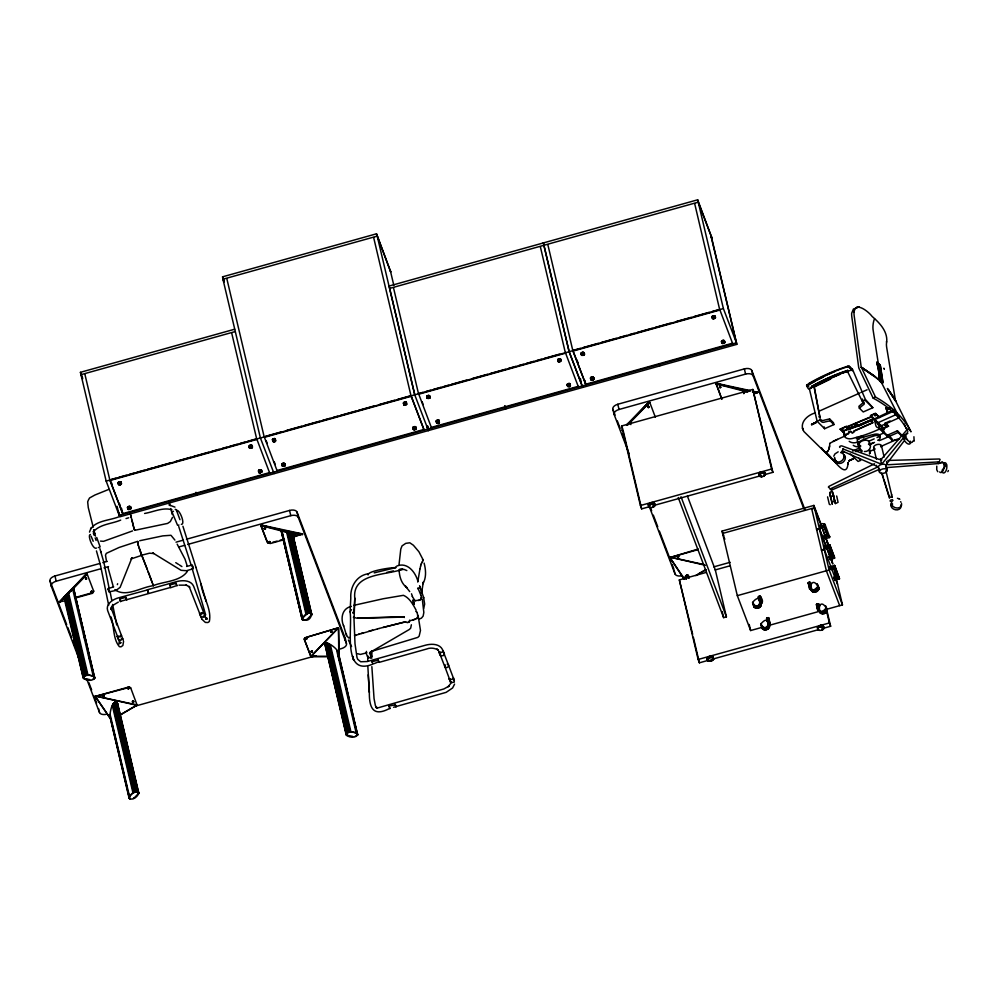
<?xml version="1.0" encoding="UTF-8"?>
<svg xmlns="http://www.w3.org/2000/svg" width="999" height="999" viewBox="0 0 999 999"><rect width="100%" height="100%" fill="white"/><g stroke="black" fill="none" stroke-linecap="round" stroke-linejoin="round"><path stroke-width="1.5" d="M409.578 620.204L409.59 621.028M109.89 716.483C109.765 713.536 112.25 697.689 117.632 703.496L138.761 792.894C138.262 796.228 132.417 801.298 129.121 798.189L109.89 716.483L110.29 718.219M350.062 612.05C352.759 627.322 341.833 676.86 372.877 664.11M350.487 611.163L351.461 609.652M836.687 495.991L838.061 502.322L835.401 503.558L833.166 493.868M886.463 342.133L886.475 341.458M417.744 582.017L420.017 568.668M684.19 579.183L669.892 557.479L684.527 579.308M371.74 658.279L371.953 650.973M411.363 624.775L410.664 628.184L409.24 629.532L370.204 652.322L369.53 653.496L372.565 650.686L370.204 652.322L371.616 656.268L370.279 658.066M399.063 564.285L400.786 549.088L402.023 545.904L405.756 543.356L409.815 542.794L413.374 545.229L418.918 551.748L423.027 559.64M421.541 592.382L421.64 589.585L421.478 593.418M752.572 602.422C760.676 615.784 763.523 589.073 752.572 602.422L754.345 607.342C757.105 610.177 763.099 606.53 760.863 602.859M760.826 624.05C768.93 637.412 771.777 610.689 760.826 624.05L762.599 628.958C765.521 632.042 771.89 627.597 768.78 624.075M811.076 588.836C810.926 595.666 822.839 590.584 817.644 586.026M817.931 586.301C809.839 572.939 806.98 599.65 817.931 586.301L818.88 588.798M826.185 607.929C818.094 594.555 815.246 621.278 826.185 607.929L827.147 610.426C826.785 614.997 818.206 614.972 819.442 609.914M827.147 610.426L825.898 607.654M417.12 618.406L417.907 615.958M417.882 617.232L417.257 612.812M338.861 654.158L338.761 654.944L338.524 628.346L339.148 653.87M346.391 633.841L346.603 635.664L348.526 637.749M854.008 312.225C855.256 300.799 868.68 311.775 872.09 316.421C880.319 323.476 888.698 332.505 886.425 344.006A26.086 21.029 -47 0 0 886.725 347.714L895.329 399.775A6.019 4.858 -46.2 0 0 895.716 401.036L910.976 431.843A197.352 108.641 -13.3 0 0 875.499 397.04L861.413 367.382A6.019 4.62 -44.9 0 1 861.076 366.158L854.182 315.796A26.086 20.105 -44.2 0 1 854.008 312.225L854.407 310.015M350.062 611.838L350.799 598.064C350.025 586.838 356.606 575.324 368.431 573.751M354.058 612.15L354.807 598.139L354.021 619.83L355.007 643.793L356.993 657.454L357.729 659.315L360.689 661.763L367.282 661.525L425.374 645.229C430.956 643.681 439.348 643.481 442.445 649.45L448.476 665.047M875.499 397.04L873.114 398.114L859.015 368.456A6.019 4.62 -44.9 0 1 858.678 367.232L851.822 316.845A26.099 20.105 -44.2 0 1 851.66 313.286L853.446 308.991L857.117 307.904M887.562 409.99L888.049 409.228M83.217 677.522C84.715 680.856 92.682 681.63 94.743 678.046C93.244 674.712 85.277 673.938 83.217 677.522L64.485 596.403L83.716 676.66M93.531 591.858C93.943 588.586 93.431 594.368 90.884 593.693L74.763 598.201M118.357 484.078C119.98 486.888 123.401 481.693 119.143 483.266C115.534 482.979 123.052 479.27 120.704 484.59M130.881 508.166C128.034 505.944 126.673 511.301 130.507 509.015C133.354 505.332 125.162 506.318 128.384 508.216M128.883 687.749C128.771 690.696 127.01 685.714 128.496 688.723M128.996 688.336L127.785 688.611M133.279 701.023L133.579 702.022L133.479 701.123M249.363 447.752C249.825 444.792 254.845 447.564 250.724 448.239C245.866 447.54 252.735 442.17 252.46 447.165M252.16 445.716L251.149 446.765M261.863 471.553L261.238 469.93L259.028 470.142L258.778 471.441L261.888 471.69L259.665 472.914L258.841 472.539L259.153 471.565L259.453 472.877M265.559 528.858C263.424 527.822 265.347 530.669 265.434 528.234M268.981 542.557C271.029 540.946 269.443 544.218 268.868 541.982M285.239 465.309C284.178 462.649 279.957 467.095 283.991 466.296C288.424 464.335 280.719 461.501 282.292 464.997M302.098 618.955C312.837 625.861 315.659 602.272 302.098 618.955L281.031 530.157L302.148 619.505M304.358 639.298L310.901 656.543L304.283 639.385L304.782 637.824L337.749 628.009L307.105 637.137L304.233 638.773M306.98 638.586C304.845 639.897 307.704 636.838 305.856 638.96M357.692 734.864C356.193 731.53 348.226 730.769 346.166 734.352C347.664 737.687 355.632 738.461 357.692 734.864L338.624 653.833C338.586 648.176 321.503 637.087 326.386 647.764M413.087 429.008C414.41 431.755 418.294 426.898 414.098 428.109C409.89 428.758 417.707 423.501 415.422 429.508M429.358 398.314C432.267 395.03 423.713 398.239 428.646 398.551C432.492 396.603 426.66 393.656 427.035 397.115M560.114 358.853C564.123 361.601 555.731 363.137 559.003 360.302C563.611 359.952 557.317 357.292 557.879 360.414M584.477 354.37C583.379 351.71 579.208 356.168 583.229 355.357C587.712 353.009 579.283 350.399 581.368 354.957M593.868 378.771C591.308 376.561 589.435 381.68 593.306 379.745C596.428 376.885 589.098 376.011 590.958 378.733M648.376 504.732C647.939 508.341 653.346 508.366 654.857 505.706C656.206 500.636 646.353 502.222 648.726 506.593M653.833 505.257L654.595 503.558M715.446 317.769C714.635 315.222 710.152 319.218 713.96 318.806C718.868 316.883 710.376 313.474 712.337 318.356M724.088 343.244C727.122 340.272 718.643 342.694 723.126 343.519C727.309 341.933 721.503 338.374 721.765 342.045M713.623 659.09C711.987 653.995 703.034 661.987 710.639 661.176C719.467 658.341 705.481 652.597 707.404 660.264M765.246 474.026C760.114 469.605 756.38 479.845 764.123 475.974C769.655 470.779 755.644 470.691 759.727 475.249M758.691 597.514C759.065 592.794 765.484 602.634 760.714 603.346M760.664 596.665L759.727 597.514M762.025 602.547L761.163 601.96L759.715 602.659M768.731 624.812L770.204 623.788L768.056 623.9L766.695 618.131L768.169 617.644L768.755 618.443M809.727 583.528C812.474 581.793 806.543 582.167 808.666 583.628M819.342 606.98C821.765 603.771 815.321 602.647 816.707 605.044M823.663 626.947C820.991 621.253 813.149 631.181 820.978 630.344C828.621 628.408 818.256 623.888 817.756 629.42M830.094 559.49L829.108 556.555L830.094 559.49L834.465 558.241L834.352 556.768L829.769 544.78L825.062 545.854L826.048 548.826L829.133 547.964L825.986 548.738L825.062 545.854M839.472 578.896L834.664 565.509L839.547 578.721L835.002 580.232L834.015 577.297L835.002 580.232M649.2 407.105C646.428 407.442 650.861 407.192 647.876 406.593M678.309 555.894L678.483 556.98L678.583 556.068M419.455 587.961L419.955 586.675M879.482 365.047L877.684 362.5L880.419 365.759L882.891 382.455L880.144 379.195L876.897 362.275L880.169 364.91L883.016 382.854M881.518 379.158L879.145 365.721L881.443 379.245M366.421 651.373L366.233 653.621L368.156 657.941M192.482 568.955L192.657 567.02M421.541 593.369L423.339 582.005L422.914 583.728C426.561 577.484 425.874 569.792 424.1 563.074M454.57 684.128L452.609 687.961L446.166 692.344L393.569 707.267M444.68 665.659L444.805 666.658L438.786 651.123M354.782 598.364C351.973 572.814 386.463 575.436 402.822 569.18L399.525 569.455L404.195 569.455L406.83 570.566M338.037 656.268L338.624 653.833M448.563 665.983L448.551 665.272A2.06 1.723 -20.9 0 0 448.064 664.485L447.19 664.098M848.114 462.674L847.939 464.098L848.101 462.762C846.727 483.254 829.882 452.497 825.349 452.46L835.614 462.637L803.808 431.431L802.459 428.059L803.046 429.895C799.675 421.815 808.278 414.672 815.346 412.912M147.427 589.76L176.473 581.643C182.155 580.069 190.784 579.895 193.606 586.176L205.569 617.519M422.964 560.614L422.477 559.477M89.498 532.105C92.969 519.617 111.626 520.929 120.979 515.809M936.775 466.133L936.725 469.717L937.786 471.728M848.101 372.165L847.676 370.354A173.039 138.249 -46.4 0 0 811.513 386.401L812.287 387.337L814.285 386.825L819.954 417.545L814.048 386.813M109.253 588.898L103.983 562.762L99.888 548.638M95.417 696.066L136.963 705.269L119.755 715.034M829.557 446.016L828.945 449.051M827.16 542.332L827.959 545.129L827.484 542.345M829.707 443.531C829.969 446.565 828.533 454.657 824.088 451.173M117.607 706.768L117.632 703.496M688.486 577.971C689.859 573.314 684.028 575.062 685.077 578.758M420.042 568.743L420.579 566.133M753.646 604.37L754.345 607.342M421.528 597.365L420.092 599.949L415.509 600.674M421.516 597.24L421.004 599.175M420.604 566.196L420.941 564.647M206.094 619.355L206.356 618.306M367.557 656.917L367.832 655.881L368.019 657.642L370.329 657.454M260.964 525.636L260.989 524.975L302.535 533.928L302.372 534.552L291.97 533.653L260.901 525.611L281.768 529.932M261.214 525.724L261.114 525.499M289.323 533.016L289.485 532.392L261.376 525.099M302.535 533.928L290.397 532.629L290.234 533.241L309.053 613.224M290.834 532.729L309.54 613.199M283.079 530.944L291.096 533.454L291.658 532.917M291.496 533.541L292.357 533.054M302.297 533.841L302.372 534.552M747.739 392.058L716.483 384.016L716.258 383.279L750.149 390.597M716.308 383.966L716.258 383.279L721.852 399.338M716.483 384.016L716.47 383.341M744.592 391.346L744.742 390.721L716.633 383.404M745.491 391.583L747.614 391.396L744.804 391.358M753.096 391.233L757.517 392.195C758.903 393.319 753.783 390.971 752.359 391.833M869.58 453.771L869.642 449.35M192.657 566.995L191.496 565.172L186.626 566.47M86.688 578.908C84.678 579.895 87.3 577.222 85.589 579.208M118.094 482.629L118.382 484.353M104.196 695.579C101.91 694.505 104.296 697.389 104.008 694.792M275.262 439.772C276.448 437.175 270.18 439.435 273.289 440.422M275.774 440.784C269.006 437.225 276.149 446.865 275.312 438.823M405.794 401.985L406.094 403.296L406.393 402.322L405.344 401.948L403.371 403.309L406.293 403.346L406.543 404.47L404.358 405.082L404.071 403.771M331.93 631.93C329.82 633.029 332.605 630.182 330.831 632.242M412.824 427.56L413.099 429.283M438.998 421.316C440.197 418.706 433.903 420.991 437.038 421.953M439.51 422.327C432.854 418.656 439.772 428.496 439.061 420.354M569.979 384.702C571.178 382.093 564.885 384.39 568.019 385.352M570.491 385.714C563.761 382.13 570.854 391.82 570.042 383.753M764.722 473.863L764.934 472.714M766.695 618.131L767.731 619.005M770.179 624.1L768.706 617.844M834.365 556.818L834.402 558.279M839.272 577.547L839.172 579.07M720.791 387.225C718.83 388.311 721.315 385.489 719.692 387.537M831.405 377.435A173.901 138.936 -46.4 0 0 810.027 388.311C808.89 392.644 803.933 380.307 808.703 386.688M858.553 441.958L857.804 442.157L858.665 445.779L857.829 442.182M339.048 654.657L338.449 655.619M444.705 665.734L445.154 664.785M833.765 456.206L834.927 453.933L838.186 451.835M409.565 620.966L409.053 621.902M187.5 571.166C180.557 581.693 163.337 581.418 153.459 585.564M117.645 583.728L117.345 584.627M202.048 612.837L203.871 612.337L205.132 615.659L203.896 617.257L200.861 616.845L199.588 613.523L201.736 612.924M420.966 564.722L421.366 563.611M421.391 563.686L421.715 562.762M94.118 530.082L93.556 532.28L93.444 531.443M423.701 608.441L424.662 604.108L423.576 597.265M442.545 650.986L443.144 650.824L442.769 651.723L440.621 652.784L438.886 652.01L439.96 651.71M94.193 529.882L93.406 531.73C100 524.063 111.9 523.888 120.704 520.092M449.188 679.033L452.097 679.482L453.484 677.834L454.358 682.042L451.024 682.829L449.188 679.033L449.812 678.858M876.448 465.284L876.71 467.132A2.185 1.199 -13.3 0 1 875.549 468.007L829.894 489.06A1.449 0.799 -13.3 0 1 831.605 488.961A1.449 0.799 -13.3 0 1 831.705 489.947M203.871 612.337L201.323 614.285L199.588 613.523M443.144 650.824L444.443 654.133L443.057 655.781L440.134 655.344L438.886 652.01M948.401 470.541L947.839 471.64M914.172 440.571L913.973 440.959M118.806 715.896L137.088 704.932L95.779 696.066M172.515 517.332L170.342 521.565L167.607 523.414L134.628 530.344M422.465 561.563L422.939 560.539M914.11 440.834L913.923 436.738M430.007 397.802L429.645 395.691M312.475 651.972C310.764 650.586 312.163 653.908 312.275 651.098M648.776 505.744L652.16 503.883L654.907 504.857M874.637 318.918L874.075 319.892A25.962 20.479 -45.6 0 0 873.039 329.52L878.346 363.673M824.55 537.05L824.212 535.776L825.199 538.748L829.357 537.587L829.457 536.038L829.744 537.25L824.887 524.075C826.086 527.197 822.539 520.866 820.154 525.112L820.441 526.286L824.899 525.099M834.602 558.116L829.694 544.717M421.74 562.824L422.44 561.488M284.453 539.597L270.729 543.406L267.857 543.131L260.939 525.699M716.108 384.14L721.728 398.813M450.686 683.528L448.126 686.725L449.125 686.038L443.881 688.948L378.122 707.816L375.774 707.28L377.31 708.328L375.399 705.656L374.051 698.588L371.865 666.658M828.296 450.537L826.897 451.91L825.199 451.935M409.44 621.278L408.766 622.127M417.769 617.394L416.87 618.568M136.925 704.607L130.694 687.899L129.208 686.887L95.779 696.266L128.746 687.562M371.253 657.03L370.342 657.454M90.559 528.683L91.334 527.597M903.758 441.433L887.274 463.111A2.185 1.199 -13.3 0 0 888.885 464.697L939.559 461.838A1.449 0.799 -13.3 0 0 937.974 462.612A1.449 0.799 -13.3 0 0 938.598 463.499M131.818 558.141L120.105 587.375L116.021 590.421L109.341 591.833M829.844 443.231L837.524 439.373M902.734 438.648L883.079 462.537A2.185 1.199 -13.3 0 1 879.507 463.424L842.669 448.801A1.449 0.799 -13.3 0 1 842.619 450M905.681 435.064L907.654 432.667A1.449 0.799 -13.3 0 0 907.492 433.204M92.158 592.295C90.41 590.796 91.846 594.218 92.008 591.358M284.453 466.121L284.902 463.723M102.885 695.004L103.509 695.953M264.236 528.346L265.309 528.096M294.93 535.364C293.456 533.791 294.355 537.3 294.767 534.428M138.761 792.894C135.452 789.772 129.608 794.842 129.121 798.189M714.447 315.721L714.747 317.033L715.122 316.183M761.837 602.872L760.139 596.216M811.7 588.236L809.49 588.948L811.663 588.948M942.232 469.955L946.553 464.86L944.08 464.473A5.22 2.61 -81 0 0 940.571 463.186M859.352 408.166L862.974 405.057A2.41 1.324 -13.1 0 0 864.023 403.072L862.312 401.161L864.922 400.099L872.839 407.692L863.236 411.963L859.352 408.166L858.915 406.306L862.524 403.196A2.41 1.324 -13.1 0 0 863.81 401.998M371.278 657.005L370.13 654.308M132.168 557.679L131.019 558.941L141.708 555.357L141.246 554.582M811.425 424.538L816.345 422.015M66.271 595.491L73.564 588.099L94.743 678.046M64.036 596.865L59.241 601.922L59.703 602.372L64.111 597.852M59.703 602.372L66.458 595.304L65.996 594.855M628.846 423.638L630.357 422.102L630.893 424.6M66.908 594.692L59.578 602.235L86.688 573.688L87.15 574.138L70.392 591.383M71.104 590.372L86.688 573.688L64.76 596.128M64.947 596.853L87.15 574.138M138.187 793.793L134.715 797.364A3.209 1.773 -13.3 0 1 134.465 797.589M327.872 656.355L311.051 656.618L338.074 628.034L338.399 628.596M626.51 425.099L649.188 401.948L649.637 402.397L629.695 422.864M627.135 424.563L649.188 401.948L627.26 425.087M71.528 590.197L70.692 591.046M626.96 424.637L627.422 425.087L649.637 402.397M628.471 423.089L627.984 424.525L627.522 424.076M338.286 628.071L310.776 656.393L327.597 656.643M621.74 430.094L622.202 430.544M754.32 393.856L757.667 392.257M73.501 588.161L94.068 676.822M895.004 414.223L896.915 412.799L881.555 382.742A6.044 4.758 -45.6 0 1 881.293 381.993L881.218 381.818M133.579 702.022L132.417 702.022L133.679 701.785M593.306 379.745L593.556 377.46M448.064 666.783L447.177 667.444A1.798 1.498 -20.9 0 1 446.066 667.544L444.942 666.87M353.134 613.211L354.058 610.526M352.959 612.699L354.295 610.889L353.596 609.702M698.189 549.05L670.279 557.442L698.313 549.575M85.502 578.221L85.739 579.27M305.756 637.961L306.006 639.01M330.731 631.243L330.969 632.292M829.282 536.326L829.357 537.587M819.667 609.552L817.681 610.401L819.742 610.501M678.009 557.142C677.834 553.983 676.86 558.016 678.483 556.98M420.404 599.637L418.581 600.536M907.104 439.585L903.521 437.937L905.594 436.501M206.106 618.993L207.28 618.281L205.782 618.943L206.443 618.456M416.845 618.493L412.999 619.88M698.089 574.025L705.818 569.567M695.841 575.624L706.156 569.692M408.741 622.052L407.792 622.439M813.748 386.788L814.56 386.326M815.371 385.876L816.183 385.427M839.31 579.008L839.085 577.809M818.094 604.907L818.668 604.095M819.617 419.68L820.229 418.981L821.278 420.017A2.41 1.324 -13.1 0 0 824.45 420.117L829.595 418.931L833.478 422.739L833.915 424.587L824.612 428.721L817.17 421.303L819.642 420.117L821.727 421.865A2.41 1.324 -13.1 0 0 824.899 421.965L830.044 420.779L833.915 424.587M811.712 424.8L816.171 422.477L811.925 424.538M815.172 381.256L806.905 385.889M823.576 377.035L806.568 385.177M874.537 463.761L829.22 486.226A1.449 0.812 -15.5 0 0 828.471 487.125A1.449 0.812 -15.5 0 0 829.295 487.699M813.735 387.25L830.656 379.058M853.633 458.591L848.888 460.789M845.766 435.651L832.929 441.408M819.305 411.089L859.864 392.982M844.642 433.691L840.209 429.046L846.553 426.198L848.75 428.858L856.942 425.199M879.782 417.52L875.436 413.261L870.504 415.472L870.816 416.77L846.702 426.848M840.296 429.433L846.215 426.785L848.451 429.57L871.915 419.505L858.066 425.412L856.018 423.401M858.116 426.361L874.312 419.118L884.028 428.434L884.34 429.745L871.328 416.983L871.016 415.671L875.524 413.648L878.783 416.845M846.215 426.785L846.403 427.56L855.569 423.464L857.604 425.462M855.569 423.464L871.328 416.983M872.701 422.839L871.802 419.68L872.701 422.839L854.22 431.118A1.611 1.261 -45.6 0 1 851.498 432.342A1.611 1.261 -45.6 0 0 849.787 431.668A1.611 1.261 -45.6 0 0 848.688 433.603L844.53 435.464L843.306 431.006L848.263 428.783M848.75 428.858L852.709 426.798M843.306 431.006L857.941 426.198L872.015 419.892M892.544 410.214L874.35 418.943L874.537 419.73L880.881 425.949L899.2 417.744L898.888 416.433L892.544 410.214L892.856 411.526L899.2 417.744M874.537 419.73L892.856 411.526M844.317 435.264L848.476 433.404A1.611 1.261 -45.6 0 1 849.575 431.468A1.611 1.261 -45.6 0 1 851.285 432.142A1.611 1.261 -45.6 0 0 854.008 430.919L872.489 422.639M877.709 422.839L896.028 414.635L895.716 413.324M898.888 416.433L898.176 417.332M886.076 422.752L890.109 420.954M857.167 438.111L861.088 436.351M856.393 438.786L862.037 436.251M881.905 427.36L883.99 433.578M884.028 428.434L888.448 426.024L883.516 428.234L883.828 429.533M879.732 434.752L883.84 432.942M868.518 441.358L874.187 438.861M876.972 437.574L879.819 436.338L879.482 434.89A4.82 2.435 -10.6 0 0 873.188 434.64M875.112 449.038L869.455 451.548M885.788 464.935L887.199 464.298L886.525 461.438M899.525 439.148A2.41 1.324 -13.1 0 0 898.089 439.498L892.357 440.534L888.486 436.738L888.074 434.915L897.389 430.781L902.209 435.514M852.684 451.048L859.327 448.089L862.237 450.949M888.486 436.738L898.089 432.467L901.96 436.251M855.743 451.673L859.739 449.9L861.675 451.81M880.681 446.553L897.414 439.123M820.591 377.809L834.939 371.466M861.063 392.445L867.107 389.785M417.632 588.611L418.856 588.336M831.156 490.297L877.659 470.079A2.185 1.199 -13.3 0 1 879.719 469.717M269.83 542.744L269.655 541.545M128.596 688.698L128.509 687.499M351.361 606.393C342.033 608.304 340.322 618.506 343.681 626.098M305.919 637.861L306.281 639.023M330.881 631.143L331.256 632.305M834.128 557.105L834.34 558.304M118.307 602.11L112.6 605.544L111.001 609.153L111.763 606.306L111.451 609.552L111.189 608.079L123.302 640.347M138.337 545.554L137.8 541.558M419.118 619.08L421.428 618.156L423.139 616.083L423.838 612.462L422.277 599.038M879.045 375.886L879.769 380.419L881.405 381.406M856.867 307.168L859.365 306.905M108.841 489.385L94.88 495.029L89.573 497.964L88.499 499.837L87.675 501.873L88.262 507.554L93.207 527.147M354.495 635.701L355.931 635.264M109.153 588.174L108.167 589.298L109.653 591.371M355.906 635.189L377.247 629.008M841.72 373.339L848.213 371.066A173.039 138.249 -46.4 0 0 812.212 387.063L811.513 386.401M358.379 634.328L359.203 634.04M845.803 372.352L846.665 372.053M886.463 409.578L890.446 408.279M76.111 597.265L91.284 593.006M648.226 406.343L648.701 407.505M719.842 386.413L720.316 387.562M848.363 371.016L851.098 370.217A1.324 0.949 5.5 0 1 852.397 370.716L848.888 365.934L852.484 369.305L865.346 399.363L872.839 407.692M415.347 619.293L412.837 619.929M851.623 369.568L852.484 369.305M361.064 633.441L363.199 632.767M132.567 530.906L103.521 541.333L100.449 541.096M370.916 651.585L417.782 637.399L419.143 636.138L420.479 630.481L418.082 615.322M366.908 652.797L360.364 654.42L357.617 653.696M844.018 432.679L845.117 437.325A11.001 8.679 -45.6 0 0 852.159 438.561L861.613 435.976A133.317 105.132 -45.6 0 0 879.744 428.933L887.899 436.938A133.317 105.132 -45.6 0 1 879.17 440.671M192.332 569.018L186.488 570.716L181.106 570.317L152.797 552.934L153.659 553.521L149.525 553.196L141.708 555.182M113.686 586.85L109.353 588.211M126.024 518.556L128.659 517.794M126.661 599.7L170.554 587.437M176.361 584.165L176.024 583.291L169.842 585.014L170.704 587.687L175.662 585.938M90.447 534.502C86.95 534.615 93.019 550.237 96.491 548.089M173.464 511.301L172.053 511.813L172.565 513.361L177.56 525.274L178.946 525.037M181.343 524.375C185.689 524.438 179.408 508.803 176.536 510.452L179.945 519.68M120.317 600.761L120.592 601.71L119.668 599.05L125.837 597.315L126.124 598.064M379.046 662.387L426.398 649.088C434.34 645.791 440.759 652.297 436.925 649.088L438.174 650.149M389.785 708.366C373.451 717.082 369.106 708.541 369.343 692.045M223.114 279.183L222.552 276.835L376.498 233.803L390.696 271.878L376.498 233.803M273.551 472.19L260.402 437.987L222.952 279.221L377.21 236.114L414.735 394.855L427.872 429.058L427.172 426.061M118.731 512.237L120.017 516.758L196.691 495.329L196.116 493.831L119.218 515.322L106.156 481.093L80.432 372.315L234.69 329.208M389.647 288.399L698.226 202.16L711.862 237.874L697.677 199.8L389.098 286.051L414.81 394.83M235.24 331.556L80.994 374.662L82.63 378.946M111.364 479.408L115.859 478.146M118.856 477.31L126.349 475.224M129.346 474.375L133.841 473.126M136.838 472.29L144.331 470.192M147.328 469.355L151.811 468.094M154.808 467.257L169.793 463.074M175.787 461.401L190.772 457.205M193.769 456.368L208.754 452.185M211.751 451.348L219.243 449.25M222.24 448.414L226.736 447.165M229.733 446.328L237.225 444.23M240.222 443.394L244.718 442.132M247.715 441.296L255.207 439.198M265.684 436.276L280.669 432.08M286.663 430.407L301.648 426.223M304.645 425.387L319.63 421.203M322.627 420.354L330.12 418.269M333.117 417.432L337.612 416.171M340.609 415.334L355.594 411.151M358.591 410.314L373.576 406.118M379.57 404.445L394.555 400.262M397.552 399.425L409.54 396.066M423.014 392.307L418.519 393.556L431.58 428.022M426.011 391.471L430.507 390.209M433.504 389.373L440.996 387.275M443.993 386.438L448.489 385.189M451.486 384.34L466.471 380.157M472.465 378.484L487.45 374.3M490.447 373.464L505.432 369.268M508.429 368.431L515.921 366.333M518.918 365.497L523.401 364.248M526.398 363.411L533.891 361.313M536.888 360.477L541.383 359.215M544.38 358.379L559.365 354.195M580.344 348.339L572.852 350.424L585.751 384.24L732.604 343.194M583.341 347.49L598.326 343.306M601.323 342.47L616.296 338.286M619.293 337.45L626.785 335.352M629.782 334.515L634.278 333.254M637.275 332.417L652.26 328.234M655.257 327.397L670.242 323.201M676.236 321.528L691.221 317.345M694.218 316.508L709.203 312.312M712.2 311.476L719.692 309.39L732.754 343.843M106.156 481.093L723.388 308.591L736.463 342.819L659.565 364.298L660.139 365.796L736.8 344.368L711.3 236.376M110.015 480.482L256.855 439.435M264.348 437.35L411.188 396.303M418.668 394.218L565.521 353.171M573.001 351.074L719.842 310.04M269.618 472.589L122.777 513.636L109.865 479.82M277.098 470.504L423.938 429.458L411.039 395.654M431.431 427.372L578.271 386.326M427.085 426.049L428.134 430.644L351.473 452.06L350.911 450.574L504.77 407.567L505.344 409.066L428.683 430.482L427.397 425.974M582.442 385.864L583.004 387.35L659.677 365.934L659.103 364.435L505.232 407.442L505.806 408.928L582.467 387.5L581.893 386.014M93.419 533.291L95.167 533.516M98.314 547.577L100.15 546.903L96.716 537.462M629.083 453.671L614.135 414.523L612.899 409.303A6.419 3.534 -13.3 0 1 617.807 404.258L744.355 368.893A6.419 3.534 -13.3 0 1 751.797 370.492L804.944 509.677M614.135 414.523A6.419 3.534 -13.3 0 1 619.043 409.478L745.591 374.101A6.419 3.534 -13.3 0 1 753.034 375.699L803.958 509.103M80.669 663.186L51.299 586.263L50.062 581.043A6.419 3.534 -13.3 0 1 54.97 575.998L99.8 563.473M102.785 562.637L107.268 561.388M175.999 542.182L183.466 540.084M186.451 539.248L289.548 510.439A6.419 3.534 -13.3 0 1 296.99 512.037L345.204 638.299L346.441 643.518A6.419 3.534 -13.3 0 1 341.533 648.563L338.524 649.412M51.299 586.263A6.419 3.534 -13.3 0 1 56.206 581.218L101.024 568.693M104.021 567.857L108.504 566.608M178.721 546.977L184.703 545.304M187.687 544.467L290.784 515.659A6.419 3.534 -13.3 0 1 298.226 517.257L346.441 643.518M649.113 506.793L641.658 508.866L640.409 505.531L621.603 425.974L752.821 389.448L772.889 472.34L765.434 474.413M272.602 542.357L276.998 541.121M279.932 540.309L284.328 539.073M293.119 536.613L301.91 534.165L293.244 537.137M59.828 602.26L59.241 601.922L65.971 600.661M121.154 639.123L122.777 638.673L120.305 640.634L118.494 639.872L117.233 636.55L119.056 636.038M120.429 635.651L121.503 635.352L120.317 636.925L117.233 636.55M203.321 616.158L205.132 615.659M640.409 505.531L771.64 469.006L772.889 472.34M653.596 505.544L759.465 476.073M762.499 627.222L750.636 630.544L737.312 595.654L722.052 531.093L813.873 505.419L821.091 524.325M811.775 509.065L814.547 508.291L819.33 528.508L832.654 563.399L827.871 543.181L814.422 507.767L722.602 533.441L724.824 539.248M134.066 706.443L315.984 655.694M821.041 527.584L823.076 526.898L821.153 528.084M821.091 527.784L824.175 526.923L821.091 527.996L820.154 525.112M816.558 529.283L819.33 528.508M816.683 529.807L819.455 529.033L830.007 556.655M372.864 663.786L372.053 661.675L378.309 660.152M824.212 535.864L827.359 535.014L824.387 527.247M713.736 566.883L730.119 562.3M824.262 536.088C827.696 532.13 829.27 538.211 824.5 536.9M827.397 535.427L824.312 536.288L827.434 535.526M824.4 536.613L827.484 535.751M824.462 536.813L827.547 535.951M374.175 663.623L378.883 661.663M708.341 660.314L699.4 662.812L698.139 659.477L679.332 579.919L706.181 572.439M715.122 569.954L730.032 565.796M827.384 542.757L822.202 527.235M825.336 547.027L830.069 545.991M825.998 548.513L828.046 547.939M821.453 550.024L824.237 549.25L837.674 584.665L842.457 604.882L826.323 609.39M821.578 550.549L824.362 549.775L829.133 569.992L842.457 604.882M829.108 556.518L832.254 555.756L829.17 556.618M829.17 556.83L832.204 555.744M829.245 557.13L832.279 556.056M829.332 557.454L832.529 556.93L829.445 557.792M832.454 556.693L829.37 557.554L832.479 556.78M829.969 566.595L830.956 569.53L829.969 566.595L834.64 565.484M830.244 567.769L834.964 566.72M830.793 568.843L833.84 567.869M830.818 568.955L833.903 568.094L837.437 577.659L834.352 578.521M830.868 569.168L833.928 568.194M833.978 568.394L830.943 569.48L834.003 568.656M737.312 595.654L829.133 569.992M450.474 682.342L451.536 682.055M834.028 577.397L837.162 576.485L837.437 577.659M834.065 577.559L837.15 576.698M834.115 577.759L837.199 576.898M834.153 577.872L837.237 577.01M834.202 578.084L837.299 577.222M834.302 578.384L837.387 577.522M389.573 707.554L389.91 708.653L388.986 706.006L395.379 704.857M678.221 497.514L723.626 617.632L726.41 616.858L715.309 569.905L687.412 496.091M768.443 625.561L820.391 611.051M698.139 659.477L829.37 622.951L830.631 626.273L823.176 628.346M712.824 659.065L818.693 629.595M120.542 601.336L125.487 599.974M368.943 631.131L372.752 630.119M137.662 541.346L119.093 547.477L106.306 553.359L105.494 555.194L106.481 561.251M348.788 637.687L349.825 637.487M144.605 513.461C153.471 512 162.937 507.055 171.965 509.765M377.51 628.87L379.083 628.533M379.058 628.471L405.631 621.828M858.616 441.97L856.218 442.545A11.001 8.679 -45.6 0 1 849.2 441.333M353.771 605.357L383.279 598.738L403.446 595.317C409.727 598.064 412.999 604.482 416.133 610.202M409.74 620.704L412.862 619.992M374.2 572.864L395.779 567.632L395.704 566.895M383.154 627.422L405.606 621.753M396.678 566.121C407.38 561.613 415.522 572.252 417.957 581.43M139.723 540.734L162.8 535.876L170.966 535.289L174.887 540.059M872.864 434.627L860.913 437.812A6.581 3.084 -4.8 0 0 858.516 438.873L857.304 440.259L857.454 441.733M824.325 523.951L824.749 525.099M133.079 702.26L133.004 701.011M386.725 572.439L393.406 570.891M830.157 495.154L829.944 494.105L831.817 502.06L834.677 501.323L833.653 496.478A1.449 0.799 -13.3 0 0 832.08 496.016A1.449 0.799 -13.3 0 0 830.843 497.115L832.279 504.27L831.618 501.623M408.067 622.452L407.817 622.502A1.961 1.623 -20.9 0 1 406.843 622.452L406.518 622.265M743.793 393.594L743.056 390.734L743.793 390.834M281.019 530.119L282.193 530.269M885.751 407.917L886.375 408.104M178.983 585.152L186.626 585.164L186.014 585.027L189.785 587.137L189.061 586.313L201.86 619.03M720.042 386.351L720.504 387.5M269.543 542.807L269.368 541.583M85.939 578.034L86.401 579.17L86.389 578.046M331.168 631.056L331.631 632.192L331.543 631.056M306.193 637.774L306.668 638.91M939.097 463.511L888.111 467.482A2.185 1.199 -13.3 0 0 886.138 468.131M876.822 466.87L878.371 466.77L876.822 466.87A2.185 1.199 -13.3 0 0 876.135 465.871L842.07 450.886M722.439 343.481L722.127 342.182L722.826 342.207M269.018 542.969L270.18 543.481M648.513 406.281L648.875 407.43M401.885 616.758L357.767 618.081L364.185 617.906M887.886 460.452L938.898 459.003A1.449 0.812 -11.1 0 1 940.009 459.44A1.449 0.812 -11.1 0 1 939.572 460.339M864.372 451.511C869.305 451.973 872.152 446.74 869.417 442.382M120.792 642.832L119.405 642.844L120.879 642.669L119.043 643.955L119.48 641.57M827.584 496.878L829.307 504.22L830.244 504.732M829.445 544.655L829.857 545.841M269.355 542.807L269.181 541.658M132.792 702.272L132.617 701.123M753.546 392.57L757.417 392.832M175.2 509.365L175.474 509.39A1.661 1.386 -20.9 0 1 176.149 509.715L176.536 510.452M168.893 504.87L174.962 507.13M581.056 353.658L581.942 354.146M708.89 659.952L708.766 661.188M130.694 687.899L128.222 686.8M720.329 386.338L720.716 387.35M648.713 406.281L648.963 407.38M284.715 530.556L290.622 531.83M293.569 532.467L302.422 534.365M85.802 678.771L89.748 679.607M352.709 736.438L347.44 735.314A3.209 1.773 -13.3 0 1 346.541 732.966A3.209 1.773 -13.3 0 1 350.911 731.743L356.168 732.866A3.209 1.773 -13.3 0 1 357.068 735.214M716.096 383.891L750.274 391.121M752.934 391.858L757.517 392.195M704.17 564.572L669.942 557.117L705.431 565.297M882.479 383.079L881.355 381.955M745.654 390.959L744.742 390.721M290.397 532.629L289.485 532.392M353.359 617.27L357.03 618.206L363.911 618.144L404.333 617.07L403.646 616.708M886.063 407.904L887.624 412.862M712.712 317.507L712.037 317.045M649.775 506.206L649.05 505.944L649.35 507.242M269.193 542.769L268.968 541.808M127.947 688.723L127.86 687.649M897.427 498.276L898.675 498.638M110.964 718.993L110.614 718.706M743.868 391.071L743.069 390.759M110.065 718.106L95.367 696.54L110.315 718.431M87.05 573.801L93.581 590.921M414.722 600.362L415.534 600.736M649.637 402.085L655.381 417.295M260.851 525.836L260.814 525.174L267.045 541.883L268.107 542.782M281.131 530.219L281.905 530.531L302.61 618.081M898.688 498.651L899.849 499.263M181.905 566.57L179.271 564.872M175.762 562.662L178.384 564.31M292.657 533.628L311.838 614.772M415.821 611.301L416.558 611.838M677.534 557.03L678.721 556.655M111.226 719.243L110.552 718.656M414.747 600.436L412.35 596.49M191.308 565.546L178.721 526.498M824.113 451.198L821.428 447.714M878.408 379.345L861.388 367.32L875.711 377.023L881.555 382.742M808.803 384.752L808.366 383.741A176.761 139.323 -45.8 0 1 847.839 366.196L848.7 366.958M849.55 367.719L851.26 369.243M848.7 367.207L848.014 366.608A176.736 139.298 -45.8 0 0 835.838 370.929M849.375 367.819L850.049 368.431M879.769 380.419L881.068 381.668M131.269 517.02L130.457 514.41M131.181 517.082L130.719 515.859M877.484 362.837L876.997 363.524M847.676 370.354L848.438 371.316M65.347 595.516L84.79 675.911M65.047 595.841L84.378 676.136M63.874 597.052L83.254 678.084M885.189 422.827L888.448 426.024M885.289 423.214L888.548 426.411M871.016 415.671L874.275 418.868M875.161 421.041L880.569 426.336M888.074 434.915L891.957 438.723L892.357 440.534M887.899 436.938L887.599 435.626L879.445 427.634A4.183 3.297 -45.6 0 1 875.836 425.586L874.312 419.118M855.681 423.988L857.729 425.986M861.613 435.976L863.66 437.974M848.688 428.596L858.116 424.962L858.266 425.611M856.892 437.35L858.928 439.36M846.403 427.56L848.451 429.57M840.209 429.046L844.555 433.304M850.424 454.033L858.104 461.438L860.688 460.377L858.965 458.391A2.41 1.324 -13.1 0 1 858.74 458.042M878.633 363.948L879.47 364.797M882.204 382.792L879.644 379.645M134.041 528.971L134.778 530.007M205.707 617.794L207.08 619.18L205.994 618.019M835.901 460.714L834.714 459.428A5.22 4.158 -42.8 0 1 834.64 458.029M761.762 627.072L762.599 628.958M862.349 401.448L847.801 372.04M403.559 616.658L404.308 617.507M114.873 589.622C125.787 597.989 141.496 586.9 153.459 585.701L152.51 583.591M416.533 611.763L417.232 612.749M419.555 585.701L423.763 597.864M202.023 619.305L205.369 622.427L207.917 622.527L209.328 621.54C211.975 608.953 202.51 596.303 201.024 583.99L206.219 601.435M409.702 591.583L405.457 586.126L406.83 587.612C401.261 583.528 399.388 576.423 399.088 569.855M895.691 400.974L887.387 388.461L895.666 400.924L888.348 389.685L893.556 397.152M444.967 666.932L450.649 682.192M370.929 655.082L371.616 656.268M721.765 343.019L721.428 341.446M707.105 658.965L708.029 660.926M258.778 472.427L258.441 470.841M177.16 544.13L185.027 559.165L187.188 565.933M907.267 430.269L905.943 427.622M904.095 423.888L905.294 426.298M351.536 646.528L348.426 640.059M420.979 595.466L417.932 588.036M880.643 369.742L880.219 369.268L880.781 370.154M829.095 547.927L832.529 556.93M837.1 576.423L833.703 567.432M147.69 589.86L118.606 597.814C113.124 599.2 105.557 603.92 107.63 610.526L119.58 641.87M817.182 421.391L809.552 389.523M847.839 366.196L848.276 367.207M890.296 407.979L890.409 408.229A176.761 139.473 -45.4 0 0 886.375 409.54M879.595 365.272L879.907 366.208M897.389 430.781L898.089 432.467M93.194 541.258L91.071 536.138M193.356 568.718L192.295 564.959M824.175 527.135L827.634 536.188M133.841 528.371L134.503 529.82M93.519 533.653L94.156 535.277M412.387 596.553L411.526 593.793M141.446 554.32L138.549 545.866M141.708 554.982L147.278 569.318M140.147 551.323L141.321 554.358L140.709 552.085L140.759 552.872M141.583 555.019L149.65 575.486M148.114 571.828L151.061 579.233M711.775 238.524L711.201 237.025L736.8 344.368M829.295 547.989L832.254 555.756M831.106 559.565L832.779 563.923M694.68 203.609L719.68 309.628M839.684 605.656L826.36 570.766L811.65 508.553M817.457 584.29L818.83 587.737M825.711 605.918L827.097 609.365M817.12 583.878L818.069 586.376M817.819 586.838L818.768 589.335M826.073 608.466L827.022 610.963M817.294 587.862L818.256 590.359M825.561 609.49L826.51 611.987M816.47 588.736L817.419 591.233M824.724 610.364L825.674 612.849M815.946 589.085L816.907 591.583M824.212 610.714L825.162 613.211M814.797 589.585L815.746 592.07M823.051 611.213L824 613.698M813.561 589.76L814.522 592.245M821.827 611.376L822.776 613.873M812.961 589.71L813.91 592.207M821.215 611.338L822.165 613.836M811.837 589.385L812.799 591.883M820.104 611.013L821.053 613.511M810.938 588.761L811.887 591.258M819.192 610.389L820.142 612.874M810.164 587.4L811.55 590.846M818.431 609.028L819.804 612.474M760.339 601.323L761.288 603.821M768.593 622.951L769.555 625.449M760.389 602.385L761.338 604.882M768.643 624.013L769.605 626.498M760.264 602.921L761.226 605.419M768.531 624.55L769.48 627.035M759.752 603.945L760.701 606.443M768.019 625.574L768.968 628.059M758.915 604.82L759.877 607.305M767.182 626.448L768.131 628.933M758.403 605.169L759.365 607.667M766.67 626.798L767.619 629.295M757.254 605.669L758.204 608.154M765.509 627.285L766.458 629.782M756.018 605.831L756.98 608.329M764.285 627.459L765.234 629.957M755.419 605.794L756.368 608.291M763.673 627.422L764.622 629.919M754.295 605.469L755.256 607.966M762.562 627.097L763.511 629.595M760.951 623.513L761.9 625.998M752.622 603.483L754.008 606.93M760.876 625.112L762.262 628.558M722.052 531.093L723.713 535.452M612.899 409.303L615.109 415.109M617.332 420.904L620.092 428.159M622.315 433.953L625.074 441.208M650.549 507.904L651.66 510.801M653.321 515.147L657.742 526.748M659.402 531.106L671.028 561.55M672.14 564.447L673.801 568.806M649.013 505.869L675.037 574.013A6.419 3.534 -13.3 0 0 682.479 575.611M547.839 244.643L572.839 350.661L585.913 384.89L584.852 380.394M540.359 246.741L565.359 352.759M576.947 359.977L578.021 362.787M582.205 385.926L569.143 351.698L543.344 242.944L569.143 351.698L582.13 385.951M565.359 352.522L578.421 386.975M393.506 287.774L418.519 393.793M373.663 237.562L411.026 395.891L424.1 430.119M422.077 401.698L423.164 404.52M427.572 429.145L428.134 430.644M395.779 567.632C392.27 567.27 367.532 570.866 368.032 574.937M395.666 705.606L396.103 707.005L395.154 704.283M226.823 278.609L264.186 436.925M372.053 661.675L372.34 662.424M388.986 706.006L389.323 706.88M222.552 276.835L224.188 281.119M222.952 279.221L224.051 282.08M231.693 333.004L256.706 439.023M266.134 440.609L267.22 443.419M274.213 461.738L275.287 464.56M264.186 436.688L277.247 471.153M273.776 472.127L274.35 473.626L351.011 452.197L350.437 450.699L196.578 493.706L197.153 495.192L273.813 473.776L273.239 472.277M256.706 438.786L269.767 473.251M176.611 584.84L176.948 585.963L176.024 583.291M169.842 585.014L170.142 585.764M84.853 374.038L109.853 480.057L122.927 514.285L121.503 508.291M80.432 372.315L82.617 378.034M111.276 482.33L112.35 485.152M119.343 503.459L120.417 506.281M148.002 591.633C146.703 586.7 148.539 594.592 148.564 592.882M126.423 598.863L126.761 599.999L125.837 597.315M119.668 599.05L119.992 599.924M50.062 581.043L66.696 624.587M67.807 627.497L71.678 637.649M72.79 640.559L76.673 650.711M77.772 653.621L79.433 657.966M88.861 682.642L91.633 689.897M93.844 695.704L96.616 702.959M86.763 679.158L99.513 712.537A6.419 3.534 -13.3 0 0 106.955 714.135M681.006 496.74L726.41 616.858M621.603 425.974L622.852 429.295M679.332 579.919L692.657 634.278M448.451 664.984L454.358 680.631M150.075 576.96L152.123 582.142M139.897 550.312L138.873 547.152M182.917 526.248L195.979 567.457M820.816 526.823L821.016 527.472M151.111 579.77L153.197 585.089M95.18 537.899L96.104 540.447M148.464 593.131L147.964 591.982M346.541 635.514L343.506 625.399M108.891 591.833L108.004 588.523M835.401 503.558L834.34 499.875M96.441 550.911L100.487 565.322L108.679 605.269M133.966 528.334L131.756 519.268M881.78 473.426L889.485 498.151A1.449 0.799 -13.3 0 1 890.671 497.027A1.449 0.799 -13.3 0 1 892.282 497.452L885.901 470.829M100.812 551.398L101.186 552.609M882.105 473.526L883.441 477.884M883.89 479.333L888.81 495.317A1.449 0.837 -13.3 0 0 889.647 495.829M133.854 528.009L132.068 520.666M113.249 586.6L107.992 567.532M420.941 595.404L421.541 597.315M195.941 567.32L201.074 584.14M192.208 568.768L205.682 614.909M378.234 659.952L379.108 662.25M881.68 464.373L880.431 459.24A2.185 1.136 -13 0 0 882.092 458.291L906.98 429.832A1.449 0.762 -12 0 1 908.815 429.22A1.449 0.762 -12 0 1 909.565 430.082M130.419 514.797L130.22 513.311M169.031 501.51L170.08 505.656M138.424 545.904L137.6 541.77M93.918 530.032L95.405 536.076M170.804 508.553L172.278 514.585M862.462 399.013L862.686 400.149M829.595 418.931L830.044 420.779M824.163 426.873L824.612 428.721M812.212 387.063L810.027 388.311L840.421 373.788A173.901 138.936 -46.4 0 0 832.679 376.885M883.528 431.643A4.183 3.297 -45.6 0 1 882.542 431.73A4.183 3.297 -45.6 0 0 883.503 431.618L883.815 432.929M880.693 425.162L880.881 425.949M879.932 429.595L877.509 422.04M877.684 440.272A4.82 2.647 -13.3 0 0 879.794 436.313L879.457 434.865L878.833 435.127L879.482 434.89A4.82 2.71 -8.9 0 1 879.769 436.863M881.43 445.604L884.14 457.08M886.175 465.684L887.199 469.992M873.713 447.764L876.423 459.24M879.482 472.152L878.458 467.844A4.008 2.21 -13.3 0 1 882.604 464.21A4.008 2.21 -13.3 0 1 885.763 466.983M857.904 424.75L858.066 425.412M843.518 431.206L844.53 435.464M834.352 565.397L834.764 566.583M829.232 544.692L829.657 545.841M834.128 565.434L834.552 566.57M833.803 568.256L837.549 584.14M824.912 537.574L825.199 538.748M813.873 505.419L814.422 507.767M819.455 529.033L824.237 549.25M826.722 609.765L830.631 626.273M826.535 610.938L829.37 622.951M818.431 603.846L819.555 608.241M818.156 603.746L819.18 608.079M823.613 626.398L823.975 628.259M823.276 625.923L823.875 628.546M817.819 603.721L818.843 608.041M822.989 625.736L823.301 627.035M817.632 603.721L818.656 608.054M817.269 603.796L818.631 609.565M822.264 625.474L822.577 626.773M816.92 603.92L818.281 609.69M816.77 604.008L818.131 609.777M822.502 628.346L822.801 629.657M817.194 606.53L818.218 610.851M816.52 604.208L817.944 610.751M821.365 625.386L821.678 626.685M822.09 628.571L822.402 629.882M816.333 604.532L817.706 610.514M820.878 625.411L821.19 626.71M811.151 585.526L810.339 582.467L810.913 585.277M809.964 582.292L810.651 585.177M809.627 582.267L810.651 586.588M819.892 625.599L820.204 626.897M809.44 582.267L810.813 588.036M809.078 582.342L810.439 588.111M808.728 582.467L810.089 588.236M818.98 625.948L819.28 627.247M808.578 582.554L809.939 588.324M808.328 582.754L809.689 588.523M818.568 626.173L818.868 627.472M808.179 582.966L809.752 589.298M817.906 626.698L818.206 627.996M818.069 628.783L818.381 630.082M817.494 627.272L817.806 628.583M817.394 627.572L818.106 629.894M751.797 370.492L753.034 375.699M752.821 389.448L771.64 469.006M744.355 368.893L745.591 374.101M764.597 472.252L765.296 474.575M764.884 473.563L765.197 474.875M764.31 472.052L764.622 473.364M763.586 471.79L763.898 473.101M763.823 474.675L764.123 475.974M762.687 471.703L762.999 473.014M743.206 390.721L743.868 393.494M762.2 471.728L762.512 473.039M697.677 199.8L723.388 308.591M761.213 471.915L761.525 473.226M761.5 475.424L761.812 476.735M760.289 472.265L760.601 473.576M761.013 475.449L761.325 476.76M759.889 472.49L760.189 473.801M759.215 473.014L759.527 474.325M759.39 475.099L759.702 476.411M758.815 473.601L759.415 476.223M758.716 473.888L759.078 475.749M724.362 340.622L724.824 342.582M724.225 340.522L724.625 342.869M723.863 340.397L724.175 341.695M723.975 341.833L724.287 343.132M723.413 340.347L723.726 341.658M723.176 340.359L723.476 341.67M722.677 340.459L722.989 341.758M722.215 340.634L722.527 341.933M722.577 342.22L722.889 343.531M722.015 340.746L722.327 342.045M721.678 341.009L721.99 342.307M721.478 341.296L722.077 343.356M714.809 315.859L715.409 317.919M714.897 316.895L715.197 318.206M713.998 315.684L714.31 316.983M713.748 315.696L714.06 316.995M713.261 315.784L713.573 317.095M713.398 317.545L713.711 318.843M712.799 315.959L713.111 317.27M713.161 317.557L713.473 318.856M712.599 316.071L712.899 317.382M712.262 316.333L712.574 317.645M712.062 316.621L712.649 318.681M720.117 387.6L719.755 386.451L719.842 387.587M768.606 617.769L770.029 624.325M768.331 617.669L769.692 623.438M767.994 617.644L769.63 624.6M767.806 617.657L769.168 623.413M767.444 617.719L768.805 623.488M767.095 617.857L768.456 623.613M766.945 617.931L768.306 623.701M766.533 618.344L767.332 621.728M760.414 596.316L761.987 602.647M760.901 600.187L761.588 603.071M759.802 596.191L761.438 603.146M759.615 596.203L760.976 601.96M759.252 596.266L760.614 602.035M758.903 596.403L760.264 602.16M758.753 596.478L760.114 602.247M758.503 596.678L759.527 600.998M758.341 596.89L759.365 601.223M758.316 597.002L759.015 600.099M749.2 624.475L750.636 630.544M722.19 611.575L723.626 617.632M712.924 656.768L713.536 659.39M712.649 656.58L712.961 657.879M713.124 659.964L713.274 657.23M711.925 656.318L712.225 657.617M711.026 656.231L711.325 657.529M711.738 659.415L712.05 660.714M710.539 656.256L710.851 657.554M710.826 659.765L711.126 661.063M709.552 656.443L709.864 657.742M708.628 656.78L708.94 658.091M708.216 657.005L708.528 658.316M688.498 575.936L689.048 578.234M648.139 406.381L648.501 407.542M688.011 575.124L688.798 577.797M707.554 657.529L707.866 658.841M648.051 406.431L648.226 407.53M647.839 406.643L648.076 407.467M687.537 574.875L688.149 577.422M707.142 658.116L707.754 660.739M687 574.9L687.587 577.41M686.725 575.012L687.3 577.472M686.176 575.424L686.725 577.734M685.701 576.061L686.363 578.858M685.501 576.435L686.126 579.07M678.396 557.03L678.134 555.869L678.209 557.105M677.647 555.981L677.921 557.142M693.368 637.287L699.4 662.812M674.113 570.104L675.037 574.013M654.645 504.108L654.944 505.419M654.245 503.084L654.857 505.706M653.97 502.897L654.283 504.208M654.133 504.982L654.445 506.293M653.246 502.634L653.546 503.946M653.471 505.506L653.783 506.818M652.347 502.547L652.647 503.858M653.059 505.731L653.371 507.042M651.86 502.572L652.16 503.883M650.873 502.759L651.186 504.058M649.949 503.109L650.262 504.408M649.537 503.334L649.85 504.632M648.875 503.858L649.188 505.157M648.463 504.433L649.075 507.055M617.807 404.258L619.043 409.478M623.214 430.794L641.658 508.866M593.381 377.222L593.843 379.195M593.244 377.135L593.643 379.483M592.882 376.998L593.194 378.309M592.432 376.96L592.744 378.259M592.794 378.546L593.106 379.857M592.195 376.973L592.507 378.271M592.332 378.721L592.644 380.032M591.695 377.06L592.007 378.371M591.845 378.821L592.145 380.119M591.233 377.235L591.545 378.546M591.595 378.833L591.908 380.132M591.033 377.347L591.346 378.658M591.146 378.783L591.458 380.095M590.696 377.61L591.008 378.921M590.496 377.897L591.096 379.957M590.446 378.047L590.784 379.632M583.828 352.46L584.427 354.52M584.228 354.807L584.14 352.797M583.466 352.335L583.778 353.634M583.578 353.771L583.891 355.07M583.016 352.285L583.329 353.596M583.379 353.883L583.691 355.182M582.779 352.297L583.079 353.609M582.917 354.058L583.229 355.357M582.28 352.397L582.592 353.696M581.818 352.572L582.13 353.871M581.618 352.684L581.918 353.983M581.73 354.121L582.042 355.419M581.281 352.947L581.68 355.294L581.081 353.234M580.357 378.446L581.068 381.443M569.905 383.653L570.204 384.965M569.53 383.529L570.292 386.001M569.093 383.479L569.393 384.79M568.843 383.491L569.155 384.802M568.356 383.591L568.656 384.89M567.894 383.766L568.194 385.065M567.682 383.878L567.994 385.177M567.357 384.14L567.657 385.439M567.432 385.177L567.744 386.488M567.145 384.428L567.607 386.388M560.614 359.078L561.126 360.901M560.476 358.991L560.789 360.289M559.665 358.816L559.977 360.115M559.428 358.828L559.727 360.127M559.565 360.577L559.877 361.888M558.928 358.916L559.24 360.227M559.078 360.676L559.378 361.975M558.466 359.091L558.778 360.402M558.828 360.689L559.14 361.988M558.266 359.203L558.578 360.514M558.379 360.639L558.691 361.95M557.929 359.465L558.241 360.776M557.729 359.752L558.329 361.813M557.679 359.902L558.016 361.488M505.094 405.906L505.806 408.928M504.632 406.031L505.344 409.066M438.923 420.267L439.223 421.566M438.561 420.129L439.31 422.614M438.673 421.566L438.986 422.877M438.111 420.092L438.411 421.391M438.461 421.678L438.773 422.989M437.862 420.104L438.174 421.403M438.012 421.853L438.311 423.164M437.375 420.192L437.674 421.503M436.913 420.367L437.212 421.678M436.7 420.479L437.013 421.79M436.825 421.915L437.125 423.226M436.376 420.741L436.675 422.053M436.463 421.79L436.763 423.089M436.163 421.029L436.625 423.002M429.495 395.592L429.895 397.939M429.133 395.467L429.445 396.765M429.258 396.903L429.558 398.201M428.683 395.417L428.996 396.728M428.446 395.429L428.758 396.74M427.947 395.529L428.259 396.828M427.485 395.704L427.797 397.003M427.285 395.816L427.597 397.115M426.948 396.079L427.26 397.377M426.748 396.366L427.21 398.326M426.698 396.516L427.035 398.089M427.609 425.949L428.683 430.482M390.272 270.342L393.843 285.452M415.884 427.122L416.208 428.708M415.572 426.785L416.171 428.846M415.659 427.834L415.959 429.145M415.209 426.66L415.522 427.959M415.322 428.096L415.634 429.395M414.76 426.623L415.072 427.922M414.51 426.635L414.822 427.934M414.023 426.723L414.335 428.022M414.16 428.471L414.473 429.782M413.561 426.898L413.873 428.196M413.923 428.484L414.235 429.795M413.361 427.01L413.661 428.309M413.474 428.446L413.786 429.745M413.024 427.272L413.336 428.571M406.293 402.222L406.743 404.183M406.156 402.122L406.456 403.421M406.231 403.171L406.543 404.47M405.344 401.948L405.644 403.246M405.694 403.546L406.006 404.845M405.094 401.96L405.407 403.259M405.232 403.708L405.544 405.02M404.607 402.048L404.907 403.359M404.745 403.808L405.057 405.107M404.145 402.222L404.445 403.534M404.508 403.821L404.807 405.119M403.933 402.335L404.245 403.646M403.608 402.597L404.358 405.082M403.683 403.646L403.996 404.945M403.396 402.897L403.858 404.857M338.124 652.697L357.605 735.164M337.749 652.135L357.03 733.653M338.349 656.018L339.41 660.539M336.838 651.061L356.293 733.391M331.069 631.081L331.443 632.267M330.344 644.717L351.036 732.267M329.245 643.818L350.137 732.18M328.671 643.468L349.65 732.205M296.99 512.037L298.226 517.257M327.535 642.994L348.663 732.379M284.59 463.399L285.19 465.459M284.678 464.448L284.99 465.746M284.228 463.261L284.54 464.572M284.34 464.71L284.653 466.009M326.498 642.869L347.739 732.729M283.778 463.224L284.091 464.523M283.541 463.236L283.841 464.535M326.049 642.931L347.327 732.954M283.042 463.324L283.354 464.635M325.362 643.331L346.665 733.478M282.58 463.499L282.892 464.81M325.949 647.215L337.987 698.139M338.698 701.123L346.84 735.564M282.38 463.611L282.68 464.922M324.975 644.03L346.566 735.376M324.925 644.48L346.216 734.914M282.043 463.873L282.355 465.184M281.843 464.173L282.292 466.133M275.175 438.723L275.474 440.035M274.812 438.598L275.562 441.071M274.363 438.549L274.663 439.86M274.113 438.561L274.425 439.872M273.626 438.661L273.926 439.96M273.763 440.409L274.076 441.72M273.164 438.836L273.476 440.134M273.526 440.422L273.826 441.733M272.952 438.948L273.264 440.247M272.627 439.21L272.939 440.509M289.548 510.439L290.784 515.659M272.715 440.247L273.014 441.558M272.427 439.498L272.877 441.458M294.717 535.514L294.443 534.353L294.53 535.576M294.156 534.39L294.33 535.614M293.968 534.465L294.243 535.626M293.756 534.615L294.056 535.601M293.669 534.727L293.856 535.514M292.47 533.541L311.738 615.059M292.295 533.703L311.164 613.548M294.355 543.793L295.417 548.276M291.596 533.566L310.439 613.286M289.048 532.929L308.067 613.411M287.962 532.617L307.143 613.761M287.462 532.467L306.73 613.985M286.613 532.18L306.069 614.51M312.125 651.048L312.3 652.135M311.85 651.036L312.212 652.185M311.651 651.073L312.025 652.26M311.463 651.136L311.825 652.297M311.251 651.286L311.551 652.285M311.176 651.398L311.351 652.185M281.493 530.144L286.101 549.65M286.813 552.647L291.071 570.654M291.783 573.651L302.772 620.167M281.256 530.107L302.497 619.979M306.581 637.774L306.88 638.761M306.106 637.799L306.481 638.985M261.376 470.017L261.838 471.978M261.238 469.93L261.638 472.277M260.876 469.792L261.189 471.103L261.551 470.254M260.427 469.755L260.739 471.053M260.19 469.767L260.489 471.066M260.327 471.516L260.639 472.814M259.69 469.855L260.002 471.153M259.84 471.603L260.14 472.914M259.228 470.029L259.54 471.328M259.59 471.615L259.902 472.927M259.028 470.142L259.34 471.441M258.691 470.404L259.003 471.703M258.491 470.691L259.091 472.752M251.823 445.254L252.422 447.315M251.91 446.303L252.21 447.602M251.461 445.129L251.773 446.428M251.573 446.565L251.885 447.864M251.011 445.079L251.323 446.378M251.373 446.678L251.673 447.977M250.761 445.092L251.074 446.403M250.274 445.179L250.587 446.491M249.812 445.354L250.125 446.665M249.613 445.467L249.912 446.778M249.725 446.903L250.037 448.214M249.275 445.729L249.675 448.076M249.076 446.029L249.525 447.989M269.98 541.608L270.142 542.544M269.555 541.545L269.742 542.769M265.16 528.046L265.459 529.033M264.985 528.021L265.247 529.183M264.885 528.034L265.06 529.258M264.685 528.071L264.86 529.295M264.498 528.134L264.772 529.295M264.285 528.284L264.448 529.233M195.966 492.307L196.691 495.329M130.257 506.53L130.857 508.591M130.657 508.878L130.569 506.855M129.895 506.406L130.207 507.704M129.445 506.356L129.758 507.667M129.208 506.368L129.52 507.679M128.709 506.456L129.021 507.767M128.247 506.63L128.559 507.942M128.047 506.743L128.359 508.054M128.159 508.179L128.471 509.49M127.71 507.005L128.022 508.316M127.51 507.305L128.109 509.353M127.46 507.442L127.797 509.028M121.154 482.192L121.491 483.778M120.842 481.868L121.441 483.916M120.929 482.904L121.241 484.215M120.479 481.73L120.792 483.029M120.592 483.166L120.904 484.478M120.03 481.693L120.342 482.992M119.793 481.705L120.092 483.004M119.93 483.454L120.242 484.752M119.293 481.793L119.605 483.091M119.43 483.541L119.743 484.852M118.831 481.968L119.143 483.266M119.193 483.553L119.505 484.865M118.631 482.08L118.931 483.379M118.744 483.516L119.056 484.815M118.294 482.342L118.694 484.69M117.095 506.331L119.218 515.322M133.092 701.011L133.367 702.172M132.805 701.048L132.979 702.272M132.405 701.273L132.555 702.21M128.596 687.512L128.896 688.511M128.122 687.537L128.309 688.761M93.082 592.494L92.358 593.069M91.858 591.296L92.033 592.395M91.583 591.283L91.758 592.507M91.384 591.321L91.571 592.544M91.196 591.396L91.471 592.557M90.984 591.545L91.296 592.532M117.17 702.547L138.711 793.743M90.909 591.658L91.084 592.444M116.858 702.21L138.137 792.232M122.253 726.398L123.676 732.429M131.531 765.634L132.592 770.167M136.526 786.775L137.587 791.295M116.096 701.81L137.412 791.97M85.839 578.059L86.214 579.245M115.222 701.86L136.513 791.882M85.652 578.121L86.014 579.283M114.785 702.035L136.026 791.907M113.911 702.697L135.04 792.095M113.137 703.708L134.116 792.444M112.825 704.307L133.704 792.669M112.35 705.644L133.042 793.194M110.115 714.435L129.57 796.752M111.938 723.513L127.248 788.298M127.959 791.308L129.745 798.85M109.89 715.821L129.47 798.651M103.809 694.705L104.108 695.691M103.534 694.692L103.896 695.841M103.334 694.73L103.709 695.916M103.072 694.842L103.234 695.941M102.847 695.067L103.097 695.891M73.377 588.286L94.643 678.333M83.579 633.841L84.653 638.349M88.561 654.869L89.623 659.377M93.531 675.911L94.243 678.908M72.652 589.023L93.344 676.56M98.589 708.616L99.513 712.537M68.619 593.106L88.074 675.436M67.907 593.831L87.188 675.349M67.52 594.23L86.701 675.374M66.683 595.079L85.714 675.561M64.61 597.227L75.325 642.507M76.036 645.529L79.246 659.115M79.957 662.137L83.879 678.746M54.97 575.998L56.206 581.218M887.424 412.038L886.812 409.44M831.705 501.261L831.867 501.96M834.515 499.887L834.689 500.636M131.081 516.333L131.631 519.305M130.245 514.11L130.095 513.349M830.981 498.139L830.494 495.991M859.327 448.089L859.739 449.9M833.79 496.753L833.353 494.767M830.731 497.752L830.269 495.691M833.628 496.728L833.191 494.755M832.654 492.232L833.079 494.268M829.832 492.882L830.269 494.917M116.721 624.937L112.612 604.445M110.102 591.945L111.763 600.199M111.014 616.945C114.448 626.323 112.7 638.811 119.393 646.678L120.954 646.84L122.877 645.491L123.576 641.346M153.334 584.914L153.334 585.601M413.299 599.912L414.073 604.545L413.386 600.349M878.908 366.583L879.582 370.791M880.032 373.601L880.481 376.411M878.708 367.582L879.157 370.379M879.607 373.189L880.069 375.986M878.795 374.75L879.245 377.56M879.782 372.739L880.256 375.761M877.322 362.113L880.156 380.057M876.897 362.275L877.372 365.309M368.219 674.812L369.355 692.245L367.869 666.808M367.732 658.428L367.782 661.151M413.236 599.899L413.286 604.42M873.263 398.214A177.21 97.552 -13.3 0 1 893.044 411.988M895.741 414.585A177.21 97.552 -13.3 0 1 907.854 431.406M910.326 441.146A5.22 2.51 55.4 0 1 908.266 444.006A5.22 2.51 55.4 0 1 903.708 438.986A5.22 2.51 55.4 0 1 904.807 435.089M879.457 468.543A4.008 2.21 -13.3 0 1 878.745 468.081M881.892 459.852A4.008 2.21 -13.3 0 0 880.656 460.052L880.431 459.24A2.185 1.124 -13.4 0 1 878.508 459.178L842.007 445.966A1.449 0.762 -14.6 0 0 840.022 446.328A1.449 0.762 -14.6 0 0 839.984 447.427M912.774 441.133A5.22 2.51 55.4 0 1 907.067 439.373A5.22 2.51 55.4 0 1 907.654 433.578M903.521 437.937A5.22 2.51 55.4 0 1 905.456 435.089M843.606 455.831A1.449 0.799 -13.3 0 1 844.742 456.343A1.449 0.799 -13.3 0 1 843.918 457.305M841.732 451.785A1.449 0.799 -13.3 0 1 843.293 451.685A1.449 0.799 -13.3 0 1 843.656 452.497A1.449 0.799 -13.3 0 0 842.906 451.573A1.449 0.799 -13.3 0 0 841.008 452.372M840.921 452.747A5.22 4.158 -42.8 0 1 843.868 457.704A5.22 4.158 -42.8 0 1 838.173 462.062A5.22 4.158 -42.8 0 1 834.627 457.554M843.755 454.695A5.22 4.158 -42.8 0 1 843.056 462.2A5.22 4.158 -42.8 0 1 835.976 460.839M885.951 408.529A176.761 139.473 -45.4 0 1 887.961 407.867M943.58 463.186A5.22 2.61 -81 0 1 946.752 465.209A5.22 2.61 -81 0 1 945.191 472.065A5.22 2.61 -81 0 1 941.77 471.153M901.573 503.596A5.22 4.121 18.3 0 1 895.104 507.654A5.22 4.121 18.3 0 1 892.819 500.462M900.599 501.685A5.22 4.121 18.3 0 1 901.036 502.285M900.848 505.044A5.22 4.121 18.3 0 1 895.366 509.765A5.22 4.121 18.3 0 1 891.445 503.109M892.332 505.731A1.449 0.799 -13.3 0 1 891.195 505.019A1.449 0.799 -13.3 0 1 892.669 504.07M890.546 501.398A1.449 0.799 -13.3 0 1 890.646 500.187A1.449 0.799 -13.3 0 1 892.719 499.999M891.62 494.617A1.449 0.837 -13.3 0 1 891.545 495.054M940.459 463.136A5.22 2.61 -81 0 1 943.768 463.861A5.22 2.61 -81 0 1 943.131 470.566A5.22 2.61 -81 0 1 939.634 471.94M860.551 446.753A6.419 3.534 -13.3 0 1 861.475 440.484A55.282 30.432 -13.3 0 1 873.476 436.151A4.82 2.647 -13.3 0 1 879.794 436.313M874.5 448.588A4.008 2.21 -13.3 0 1 874.662 445.641A4.008 2.21 -13.3 0 1 879.744 444.455A4.008 2.21 -13.3 0 1 881.155 447.028M860.726 445.929A5.22 2.872 -13.3 0 1 860.451 441.945A5.22 2.872 -13.3 0 1 867.469 440.447A5.22 2.872 -13.3 0 1 868.481 444.268M830.569 493.369A1.449 0.799 -13.3 0 1 830.044 492.282A1.449 0.799 -13.3 0 1 832.13 491.77A1.449 0.799 -13.3 0 1 832.217 492.957M825.186 380.781A176.761 141.221 -46.4 0 1 828.221 379.333M829.232 378.871A176.761 141.221 -46.4 0 1 831.268 377.947M834.327 376.623A176.761 141.221 -46.4 0 1 840.484 374.138M811.588 386.663A173.551 138.661 -46.4 0 1 847.739 370.641M808.541 384.153A176.736 139.298 -45.8 0 1 811.063 382.717M812.337 382.005A176.736 139.298 -45.8 0 1 834.502 371.466M860.301 446.553A11.001 8.679 -45.6 0 1 853.271 445.317M887.599 435.626A4.183 3.297 -45.6 0 1 886.6 435.714M874.475 442.407A133.317 105.132 -45.6 0 1 870.941 443.593M873.675 442.707A55.282 30.432 -13.3 0 1 869.392 444.942M356.206 735.863A3.209 1.773 -13.3 0 1 355.07 736.313M134.178 797.801A3.209 1.773 -13.3 0 1 133.491 798.176M130.345 798.588A3.209 1.773 -13.3 0 1 129.445 796.24L132.917 792.669A3.209 1.773 -13.3 0 1 137.113 791.408A3.209 1.773 -13.3 0 1 138.386 793.556M84.49 678.483A3.209 1.773 -13.3 0 1 83.591 676.136A3.209 1.773 -13.3 0 1 87.962 674.912L93.219 676.048A3.209 1.773 -13.3 0 1 94.605 677.547A3.209 1.773 -13.3 0 1 92.52 679.357M306.144 619.655A3.209 1.773 -13.3 0 0 307.742 618.681L311.213 615.122A3.209 1.773 -13.3 0 0 310.314 612.762A3.209 1.773 -13.3 0 0 305.944 613.985L302.485 617.557A3.209 1.773 -13.3 0 0 303.047 619.817M305.332 619.88A3.209 1.773 -13.3 0 1 303.384 619.904M345.204 638.299A6.419 3.534 -13.3 0 1 345.017 640.197M848.101 462.762L847.926 464.21L848.101 462.787M842.369 430.094C844.217 429.882 842.507 429.47 842.432 429.982M874.774 415.584L876.036 415.447L874.799 415.522M885.139 425.437L886.388 425.249L885.139 425.437M885.226 425.836L886.488 425.686L885.251 425.774M870.067 451.985L869.617 453.534L870.067 451.985M848.95 460.826L853.221 458.828L848.95 460.826M811.812 424.4L816.071 422.34L811.812 424.4M819.155 416.783L819.954 417.619L819.255 416.82M874.55 376.148L861.388 367.32L874.55 376.148M883.928 368.369L884.277 368.981L883.928 368.369M353.534 659.815L352.56 656.168L353.534 659.815M881.53 473.364A4.008 2.21 -13.3 0 0 887.274 470.329A4.008 2.21 -13.3 0 0 881.218 469.518A4.008 2.21 -13.3 0 0 881.53 473.364"/></g></svg>
